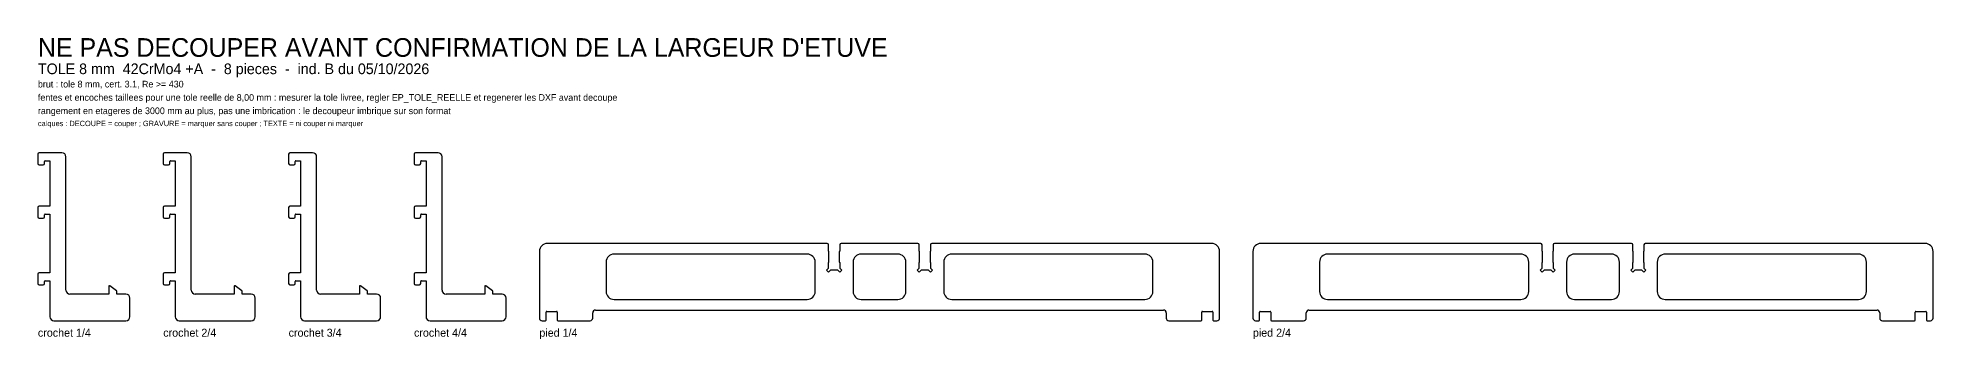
# Model space of a CAD drawing. Header units: millimetres. Extents: x 0 to 2491, y -140 to 86.
# Drawn here: x 0 to 1421, y -140 to 86 of the extents above; entities that cross this region are included whole.
import ezdxf

# ---------------------------------------------------------------- set-up
doc = ezdxf.new("R2010")
doc.units = ezdxf.units.MM
doc.layers.add('DECOUPE', color=7, linetype='CONTINUOUS')
doc.layers.add('TEXTE', color=3, linetype='CONTINUOUS')

msp = doc.modelspace()

# ---------------------------------------------------------------- linework, layer by layer
at = {"layer": 'DECOUPE'}
for p, q in [((18, 0), (1, 0)), ((112, 0), (95, 0)), ((206, 0), (189, 0)), ((300, 0), (283, 0)), ((0, -1), (0, -8)), ((1, -9), (4, -9)), ((5, -8), (5, -6.5)), ((5.5, -6), (9, -6)), ((9, -6), (9, -40)), ((21, -103), (21, -3)), ((94, -1), (94, -8)), ((95, -9), (98, -9)), ((99, -8), (99, -6.5)), ((99.5, -6), (103, -6)), ((103, -6), (103, -40)), ((115, -103), (115, -3)), ((188, -1), (188, -8)), ((189, -9), (192, -9)), ((193, -8), (193, -6.5)), ((193.5, -6), (197, -6)), ((197, -6), (197, -40)), ((209, -103), (209, -3)), ((282, -1), (282, -8)), ((283, -9), (286, -9)), ((287, -8), (287, -6.5)), ((287.5, -6), (291, -6)), ((291, -6), (291, -40)), ((303, -103), (303, -3)), ((0, -41), (0, -48)), ((9, -40), (1, -40)), ((94, -41), (94, -48)), ((103, -40), (95, -40)), ((188, -41), (188, -48)), ((197, -40), (189, -40)), ((282, -41), (282, -48)), ((291, -40), (283, -40)), ((1, -49), (4, -49)), ((5, -48), (5, -46.5)), ((5.5, -46), (9, -46)), ((9, -46), (9, -90)), ((95, -49), (98, -49)), ((99, -48), (99, -46.5)), ((99.5, -46), (103, -46)), ((103, -46), (103, -90)), ((189, -49), (192, -49)), ((193, -48), (193, -46.5)), ((193.5, -46), (197, -46)), ((197, -46), (197, -90)), ((283, -49), (286, -49)), ((287, -48), (287, -46.5)), ((287.5, -46), (291, -46)), ((291, -46), (291, -90)), ((591.8, -68), (382, -68)), ((592.8, -73.7), (592.8, -69)), ((601.2, -69), (601.2, -73.7)), ((659.8, -68), (602.2, -68)), ((660.8, -73.7), (660.8, -69)), ((669.2, -69), (669.2, -73.7)), ((880, -68), (670.2, -68)), ((1126.8, -68), (917, -68)), ((1127.8, -73.7), (1127.8, -69)), ((1136.2, -69), (1136.2, -73.7)), ((1194.8, -68), (1137.2, -68)), ((1195.8, -73.7), (1195.8, -69)), ((1204.2, -69), (1204.2, -73.7)), ((1415, -68), (1205.2, -68)), ((376, -74), (376, -124)), ((426, -82), (426, -104)), ((576.8, -76), (432, -76)), ((582.8, -104), (582.8, -82)), ((593.1, -74), (592.8, -73.7)), ((592.8, -82.3), (593.1, -82)), ((592.8, -86.5), (592.8, -82.3)), ((593.1, -82), (593.1, -74)), ((601.2, -73.7), (600.9, -74)), ((600.9, -74), (600.9, -82)), ((600.9, -82), (601.2, -82.3)), ((601.2, -82.3), (601.2, -86.5)), ((611.2, -82), (611.2, -104)), ((644.8, -76), (617.2, -76)), ((650.8, -104), (650.8, -82)), ((661.1, -74), (660.8, -73.7)), ((660.8, -82.3), (661.1, -82)), ((660.8, -86.5), (660.8, -82.3)), ((661.1, -82), (661.1, -74)), ((669.2, -73.7), (668.9, -74)), ((668.9, -74), (668.9, -82)), ((668.9, -82), (669.2, -82.3)), ((669.2, -82.3), (669.2, -86.5)), ((679.2, -82), (679.2, -104)), ((830, -76), (685.2, -76)), ((836, -104), (836, -82)), ((886, -124), (886, -74)), ((911, -74), (911, -124)), ((961, -82), (961, -104)), ((1111.8, -76), (967, -76)), ((1117.8, -104), (1117.8, -82)), ((1128.1, -74), (1127.8, -73.7)), ((1127.8, -82.3), (1128.1, -82)), ((1127.8, -86.5), (1127.8, -82.3)), ((1128.1, -82), (1128.1, -74)), ((1136.2, -73.7), (1135.9, -74)), ((1135.9, -74), (1135.9, -82)), ((1135.9, -82), (1136.2, -82.3)), ((1136.2, -82.3), (1136.2, -86.5)), ((1146.2, -82), (1146.2, -104)), ((1179.8, -76), (1152.2, -76)), ((1185.8, -104), (1185.8, -82)), ((1196.1, -74), (1195.8, -73.7)), ((1195.8, -82.3), (1196.1, -82)), ((1195.8, -86.5), (1195.8, -82.3)), ((1196.1, -82), (1196.1, -74)), ((1204.2, -73.7), (1203.9, -74)), ((1203.9, -74), (1203.9, -82)), ((1203.9, -82), (1204.2, -82.3)), ((1204.2, -82.3), (1204.2, -86.5)), ((1214.2, -82), (1214.2, -104)), ((1365, -76), (1220.2, -76)), ((1371, -104), (1371, -82)), ((1421, -124), (1421, -74)), ((0, -91), (0, -98)), ((9, -90), (1, -90)), ((1, -99), (4, -99)), ((5, -98), (5, -96.5)), ((5.5, -96), (9, -96)), ((9, -96), (9, -123)), ((94, -91), (94, -98)), ((103, -90), (95, -90)), ((95, -99), (98, -99)), ((99, -98), (99, -96.5)), ((99.5, -96), (103, -96)), ((103, -96), (103, -123)), ((188, -91), (188, -98)), ((197, -90), (189, -90)), ((189, -99), (192, -99)), ((193, -98), (193, -96.5)), ((193.5, -96), (197, -96)), ((197, -96), (197, -123)), ((282, -91), (282, -98)), ((291, -90), (283, -90)), ((283, -99), (286, -99)), ((287, -98), (287, -96.5)), ((287.5, -96), (291, -96)), ((291, -96), (291, -123)), ((591.3, -88), (592.8, -86.5)), ((592.8, -89.5), (591.3, -88)), ((594.3, -88), (592.8, -89.5)), ((599.7, -88), (594.3, -88)), ((601.2, -89.5), (599.7, -88)), ((601.2, -86.5), (602.7, -88)), ((602.7, -88), (601.2, -89.5)), ((659.3, -88), (660.8, -86.5)), ((660.8, -89.5), (659.3, -88)), ((662.3, -88), (660.8, -89.5)), ((667.7, -88), (662.3, -88)), ((669.2, -89.5), (667.7, -88)), ((669.2, -86.5), (670.7, -88)), ((670.7, -88), (669.2, -89.5)), ((1126.3, -88), (1127.8, -86.5)), ((1127.8, -89.5), (1126.3, -88)), ((1129.3, -88), (1127.8, -89.5)), ((1134.7, -88), (1129.3, -88)), ((1136.2, -89.5), (1134.7, -88)), ((1136.2, -86.5), (1137.7, -88)), ((1137.7, -88), (1136.2, -89.5)), ((1194.3, -88), (1195.8, -86.5)), ((1195.8, -89.5), (1194.3, -88)), ((1197.3, -88), (1195.8, -89.5)), ((1202.7, -88), (1197.3, -88)), ((1204.2, -89.5), (1202.7, -88)), ((1204.2, -86.5), (1205.7, -88)), ((1205.7, -88), (1204.2, -89.5)), ((53.153016, -106), (24, -106)), ((53.153016, -100.181295), (53.153016, -106)), ((58.960846, -103.693718), (53.960846, -99.78729)), ((59.153016, -106), (59.153016, -104.087723)), ((66, -106), (59.153016, -106)), ((69, -123), (69, -109)), ((147.153016, -106), (118, -106)), ((147.153016, -100.181295), (147.153016, -106)), ((152.960846, -103.693718), (147.960846, -99.78729)), ((153.153016, -106), (153.153016, -104.087723)), ((160, -106), (153.153016, -106)), ((163, -123), (163, -109)), ((241.153016, -106), (212, -106)), ((241.153016, -100.181295), (241.153016, -106)), ((246.960846, -103.693718), (241.960846, -99.78729)), ((247.153016, -106), (247.153016, -104.087723)), ((254, -106), (247.153016, -106)), ((257, -123), (257, -109)), ((335.153016, -106), (306, -106)), ((335.153016, -100.181295), (335.153016, -106)), ((340.960846, -103.693718), (335.960846, -99.78729)), ((341.153016, -106), (341.153016, -104.087723)), ((348, -106), (341.153016, -106)), ((351, -123), (351, -109)), ((432, -110), (576.8, -110)), ((617.2, -110), (644.8, -110)), ((685.2, -110), (830, -110)), ((967, -110), (1111.8, -110)), ((1152.2, -110), (1179.8, -110)), ((1220.2, -110), (1365, -110)), ((12, -126), (66, -126)), ((106, -126), (160, -126)), ((200, -126), (254, -126)), ((294, -126), (348, -126)), ((378, -126), (380.5, -126)), ((381, -125.5), (381, -119.5)), ((381.5, -119), (388.9, -119)), ((389.4, -119.5), (389.4, -125.5)), ((389.9, -126), (414, -126)), ((416, -124), (416, -120)), ((418, -118), (844, -118)), ((846, -120), (846, -124)), ((848, -126), (872.1, -126)), ((872.6, -125.5), (872.6, -119.5)), ((873.1, -119), (880.5, -119)), ((881, -119.5), (881, -125.5)), ((881.5, -126), (884, -126)), ((913, -126), (915.5, -126)), ((916, -125.5), (916, -119.5)), ((916.5, -119), (923.9, -119)), ((924.4, -119.5), (924.4, -125.5)), ((924.9, -126), (949, -126)), ((951, -124), (951, -120)), ((953, -118), (1379, -118)), ((1381, -120), (1381, -124)), ((1383, -126), (1407.1, -126)), ((1407.6, -125.5), (1407.6, -119.5)), ((1408.1, -119), (1415.5, -119)), ((1416, -119.5), (1416, -125.5)), ((1416.5, -126), (1419, -126))]:
    msp.add_line(p, q, dxfattribs=at)
for centre, radius, start, end in [((1, -1), 1, 90, 180), ((18, -3), 3, 360, 90), ((95, -1), 1, 90, 180), ((112, -3), 3, 360, 90), ((189, -1), 1, 90, 180), ((206, -3), 3, 360, 90), ((283, -1), 1, 90, 180), ((300, -3), 3, 360, 90), ((1, -8), 1, 180, 270), ((4, -8), 1, 270, 0), ((5.5, -6.5), 0.5, 90, 180), ((95, -8), 1, 180, 270), ((98, -8), 1, 270, 0), ((99.5, -6.5), 0.5, 90, 180), ((189, -8), 1, 180, 270), ((192, -8), 1, 270, 0), ((193.5, -6.5), 0.5, 90, 180), ((283, -8), 1, 180, 270), ((286, -8), 1, 270, 0), ((287.5, -6.5), 0.5, 90, 180), ((1, -41), 1, 90, 180), ((95, -41), 1, 90, 180), ((189, -41), 1, 90, 180), ((283, -41), 1, 90, 180), ((1, -48), 1, 180, 270), ((4, -48), 1, 270, 0), ((5.5, -46.5), 0.5, 90, 180), ((95, -48), 1, 180, 270), ((98, -48), 1, 270, 0), ((99.5, -46.5), 0.5, 90, 180), ((189, -48), 1, 180, 270), ((192, -48), 1, 270, 0), ((193.5, -46.5), 0.5, 90, 180), ((283, -48), 1, 180, 270), ((286, -48), 1, 270, 0), ((287.5, -46.5), 0.5, 90, 180), ((382, -74), 6, 90, 180), ((591.8, -69), 1, 0, 90), ((602.2, -69), 1, 90, 180), ((659.8, -69), 1, 0, 90), ((670.2, -69), 1, 90, 180), ((880, -74), 6, 0, 90), ((917, -74), 6, 90, 180), ((1126.8, -69), 1, 0, 90), ((1137.2, -69), 1, 90, 180), ((1194.8, -69), 1, 0, 90), ((1205.2, -69), 1, 90, 180), ((1415, -74), 6, 0, 90), ((432, -82), 6, 90, 180), ((576.8, -82), 6, 0, 90), ((617.2, -82), 6, 90, 180), ((644.8, -82), 6, 0, 90), ((685.2, -82), 6, 90, 180), ((830, -82), 6, 0, 90), ((967, -82), 6, 90, 180), ((1111.8, -82), 6, 0, 90), ((1152.2, -82), 6, 90, 180), ((1179.8, -82), 6, 0, 90), ((1220.2, -82), 6, 90, 180), ((1365, -82), 6, 0, 90), ((1, -91), 1, 90, 180), ((1, -98), 1, 180, 270), ((4, -98), 1, 270, 0), ((5.5, -96.5), 0.5, 90, 180), ((95, -91), 1, 90, 180), ((95, -98), 1, 180, 270), ((98, -98), 1, 270, 0), ((99.5, -96.5), 0.5, 90, 180), ((189, -91), 1, 90, 180), ((189, -98), 1, 180, 270), ((192, -98), 1, 270, 0), ((193.5, -96.5), 0.5, 90, 180), ((283, -91), 1, 90, 180), ((283, -98), 1, 180, 270), ((286, -98), 1, 270, 0), ((287.5, -96.5), 0.5, 90, 180), ((24, -103), 3, 180, 270), ((53.653016, -100.181295), 0.5, 52, 180), ((58.653016, -104.087723), 0.5, 0, 52), ((66, -109), 3, 0, 90), ((118, -103), 3, 180, 270), ((147.653016, -100.181295), 0.5, 52, 180), ((152.653016, -104.087723), 0.5, 0, 52), ((160, -109), 3, 0, 90), ((212, -103), 3, 180, 270), ((241.653016, -100.181295), 0.5, 52, 180), ((246.653016, -104.087723), 0.5, 0, 52), ((254, -109), 3, 0, 90), ((306, -103), 3, 180, 270), ((335.653016, -100.181295), 0.5, 52, 180), ((340.653016, -104.087723), 0.5, 0, 52), ((348, -109), 3, 0, 90), ((432, -104), 6, 180, 270), ((576.8, -104), 6, 270, 0), ((617.2, -104), 6, 180, 270), ((644.8, -104), 6, 270, 0), ((685.2, -104), 6, 180, 270), ((830, -104), 6, 270, 0), ((967, -104), 6, 180, 270), ((1111.8, -104), 6, 270, 0), ((1152.2, -104), 6, 180, 270), ((1179.8, -104), 6, 270, 0), ((1220.2, -104), 6, 180, 270), ((1365, -104), 6, 270, 0), ((12, -123), 3, 180, 270), ((66, -123), 3, 270, 0), ((106, -123), 3, 180, 270), ((160, -123), 3, 270, 0), ((200, -123), 3, 180, 270), ((254, -123), 3, 270, 0), ((294, -123), 3, 180, 270), ((348, -123), 3, 270, 0), ((378, -124), 2, 180, 270), ((380.5, -125.5), 0.5, 270, 0), ((381.5, -119.5), 0.5, 90, 180), ((388.9, -119.5), 0.5, 0, 90), ((389.9, -125.5), 0.5, 180, 270), ((414, -124), 2, 270, 0), ((418, -120), 2, 90, 180), ((844, -120), 2, 0, 90), ((848, -124), 2, 180, 270), ((872.1, -125.5), 0.5, 270, 0), ((873.1, -119.5), 0.5, 90, 180), ((880.5, -119.5), 0.5, 0, 90), ((881.5, -125.5), 0.5, 180, 270), ((884, -124), 2, 270, 0), ((913, -124), 2, 180, 270), ((915.5, -125.5), 0.5, 270, 0), ((916.5, -119.5), 0.5, 90, 180), ((923.9, -119.5), 0.5, 0, 90), ((924.9, -125.5), 0.5, 180, 270), ((949, -124), 2, 270, 0), ((953, -120), 2, 90, 180), ((1379, -120), 2, 0, 90), ((1383, -124), 2, 180, 270), ((1407.1, -125.5), 0.5, 270, 0), ((1408.1, -119.5), 0.5, 90, 180), ((1415.5, -119.5), 0.5, 0, 90), ((1416.5, -125.5), 0.5, 180, 270), ((1419, -124), 2, 270, 0)]:
    msp.add_arc(centre, radius, start, end, dxfattribs=at)

# ---------------------------------------------------------------- texts
at = {"layer": 'TEXTE'}
for s, height, p in [("NE PAS DECOUPER AVANT CONFIRMATION DE LA LARGEUR D'ETUVE", 14, (0, 72)), ('TOLE 8 mm  42CrMo4 +A  -  8 pieces  -  ind. B du 05/10/2026', 8, (0, 59)), ('fentes et encoches taillees pour une tole reelle de 8,00 mm : mesurer la tole livree, regler EP_TOLE_REELLE et regenerer les DXF avant decoupe', 5, (0, 39)), ('brut : tole 8 mm, cert. 3.1, Re >= 430', 5, (0, 49)), ('rangement en etageres de 3000 mm au plus, pas une imbrication : le decoupeur imbrique sur son format', 5, (0, 29)), ('calques : DECOUPE = couper ; GRAVURE = marquer sans couper ; TEXTE = ni couper ni marquer', 4, (0, 20)), ('crochet 1/4', 6, (0, -138)), ('crochet 2/4', 6, (94, -138)), ('crochet 3/4', 6, (188, -138)), ('crochet 4/4', 6, (282, -138)), ('pied 1/4', 6, (376, -138)), ('pied 2/4', 6, (911, -138))]:
    msp.add_text(s, height=height, dxfattribs=at).set_placement(p)

doc.saveas('drawing.dxf')
